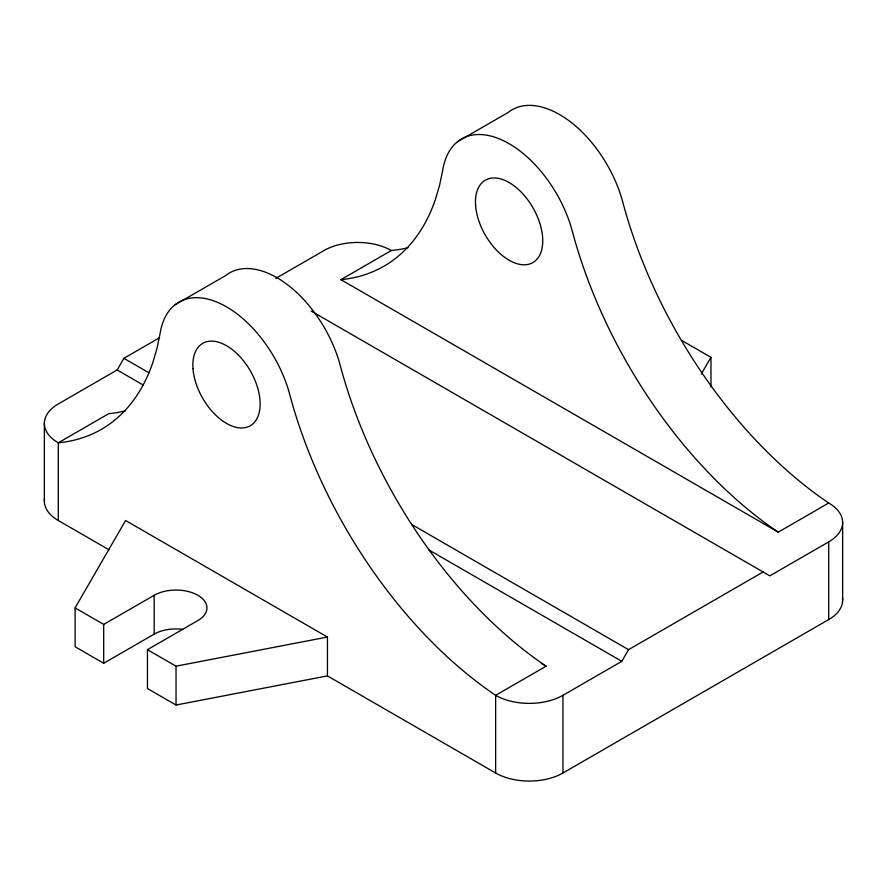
<?xml version="1.0" encoding="UTF-8"?>
<svg xmlns="http://www.w3.org/2000/svg" width="887" height="887" viewBox="0 0 887 887"><rect width="100%" height="100%" fill="white"/><g stroke="black" fill="none" stroke-linecap="round" stroke-linejoin="round"><path stroke-width="1.33" d="M109.046 549.807L58.287 520.503L58.287 442.813A47.576 27.475 0 0 1 58.287 403.962L117.162 369.968L123.892 358.315L159.616 337.692M182.744 629.327A30.923 17.851 0 0 0 154.172 634.127L103.701 663.265L75.107 646.756L75.107 607.905L125.577 520.503L327.436 637.043L327.436 675.894L495.645 773.009A47.576 27.475 0 0 0 562.935 773.009L828.713 619.569A47.576 27.475 0 0 0 842.473 597.749M701.284 374.103L710.964 357.339L682.369 340.83M125.477 410.814A299.651 173.009 60 0 1 108.746 413.675L58.287 442.813A299.651 173.009 60 0 0 152.752 362.772L157.032 348.247L160.237 332.78A95.153 54.939 60 0 1 220.641 303.753A95.153 54.939 60 0 1 289.727 394.46A340.564 196.626 60 0 0 495.645 695.319A47.576 27.475 0 0 0 562.935 695.319L621.809 661.325L628.539 649.672L763.108 571.971M174.961 304.829L225.42 275.702A95.153 54.939 60 0 1 340.198 365.333A340.564 196.626 60 0 0 546.115 666.181L495.645 695.319L495.645 773.009M457.559 141.676L508.029 112.538A95.153 54.939 60 0 1 622.796 202.169A340.564 196.626 60 0 0 828.713 503.018A47.576 27.475 0 0 1 828.713 541.868L828.713 619.569M275.79 278.385L324.065 250.511A47.576 27.475 0 0 1 391.355 250.511A299.651 173.009 60 0 0 408.075 247.661M828.713 503.018L778.254 532.156L340.885 279.649L391.355 250.511M75.107 607.905L103.701 624.415L154.172 595.288A30.923 17.851 0 0 1 197.901 595.288A30.923 17.851 0 0 1 197.901 620.534L147.442 649.672L147.442 688.523L176.036 705.032L327.436 675.894M828.713 541.868L769.838 575.863L311.204 311.071M147.442 649.672L176.036 666.181L327.436 637.043M123.892 358.315L149.06 372.85M411.579 524.405L628.539 649.672M117.162 369.968L143.528 385.191M428.82 549.907L621.809 661.325M541.314 663.409L546.115 666.181M842.65 522.443L842.65 600.144M710.964 357.339L710.964 386.81M562.935 695.319L562.935 773.009M176.036 666.181L176.036 705.032M154.172 595.288L154.172 634.127M103.701 624.415L103.701 663.265M44.35 423.387L44.35 501.077M778.254 532.156A340.564 196.626 60 0 1 572.337 231.307A95.153 54.939 60 0 0 503.239 140.589A95.153 54.939 60 0 0 442.835 169.628L439.63 185.084L435.351 199.608A299.651 173.009 60 0 1 340.885 279.649M58.287 520.503A47.576 27.475 0 0 1 44.527 498.694M475.587 205.407A47.576 27.475 60 0 0 528.397 264.337A47.576 27.475 60 0 0 523.319 194.375A47.576 27.475 60 0 0 475.587 205.407M192.989 368.571A47.576 27.475 60 0 0 245.799 427.501A47.576 27.475 60 0 0 240.721 357.539A47.576 27.475 60 0 0 192.989 368.571"/></g></svg>
